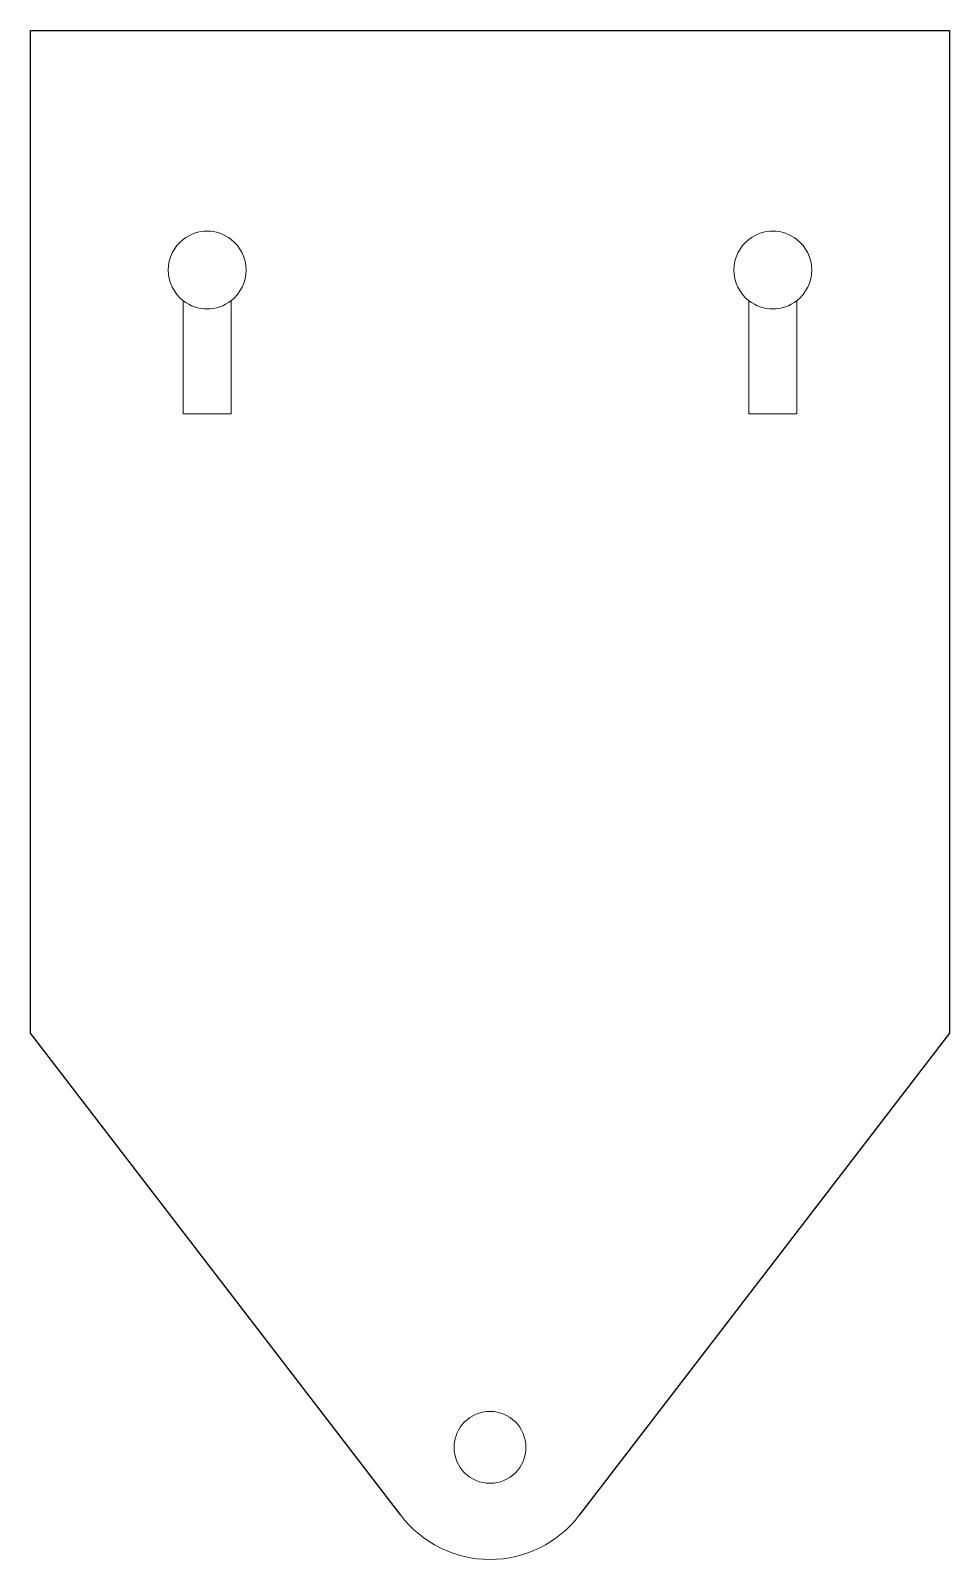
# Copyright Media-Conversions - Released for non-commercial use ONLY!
# Model space of a CAD drawing. Header units: inches. Extents: x 1.41 to 6.21, y 11.51 to 19.49.
import ezdxf

# ---------------------------------------------------------------- set-up
doc = ezdxf.new("R2010")
doc.units = ezdxf.units.IN
doc.header["$MEASUREMENT"] = 0
doc.layers.add('VISIBLE', color=7, linetype='Continuous', lineweight=0)

msp = doc.modelspace()

# ---------------------------------------------------------------- linework, layer by layer
for p, q in [((1.4149, 19.4913), (6.2099, 19.4913)), ((1.4149, 14.258), (1.4149, 19.4913)), ((2.2114, 19.4913), (2.4614, 19.4913)), ((6.2099, 19.4913), (6.2099, 14.258)), ((3.3471, 11.7409), (1.4149, 14.258)), ((6.2099, 14.258), (4.2777, 11.7409))]:
    msp.add_line(p, q)
at = {"layer": 'VISIBLE'}
for p, q in [((1.4149, 19.4913), (1.4149, 14.258)), ((2.2114, 19.4913), (1.4149, 19.4913)), ((2.2114, 19.4913), (2.4614, 19.4913)), ((5.1634, 19.4913), (2.4614, 19.4913)), ((5.1634, 19.4913), (5.4134, 19.4913)), ((6.2099, 19.4913), (5.4134, 19.4913)), ((6.2099, 14.258), (6.2099, 19.4913)), ((2.2114, 17.4913), (2.2114, 18.0814)), ((2.4614, 18.0814), (2.4614, 17.4913)), ((5.1634, 17.4913), (5.1634, 18.0814)), ((5.4134, 18.0814), (5.4134, 17.4913)), ((2.4614, 17.4913), (2.2114, 17.4913)), ((5.4134, 17.4913), (5.1634, 17.4913)), ((1.4149, 14.258), (3.3471, 11.7409)), ((4.2777, 11.7409), (6.2099, 14.258))]:
    msp.add_line(p, q, dxfattribs=at)
msp.add_circle((3.8124, 12.0953), 0.1875, dxfattribs=at)
for centre, radius, start, end in [((2.3364, 18.2413), 0.203, 51.99258, 128.00742), ((5.2884, 18.2413), 0.203, 51.99258, 128.00742), ((2.3364, 18.2413), 0.203, 128.00742, 231.99258), ((2.3364, 18.2413), 0.203, 308.00742, 51.99258), ((5.2884, 18.2413), 0.203, 128.00742, 231.99258), ((5.2884, 18.2413), 0.203, 308.00742, 51.99258), ((2.3364, 18.2413), 0.203, 231.99258, 308.00742), ((5.2884, 18.2413), 0.203, 231.99258, 308.00742), ((3.8124, 12.0954), 0.585, 217.3083, 322.6917)]:
    msp.add_arc(centre, radius, start, end, dxfattribs=at)

doc.saveas('drawing.dxf')
